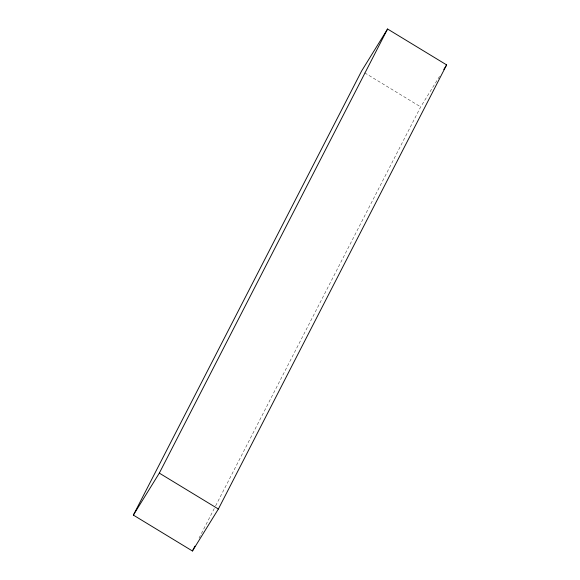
<?xml version="1.0" encoding="UTF-8"?>
<svg xmlns="http://www.w3.org/2000/svg" width="580" height="580" viewBox="0 0 580 580"><rect width="100%" height="100%" fill="white"/><g stroke="black" fill="none" stroke-linecap="round" stroke-linejoin="round"><path stroke-width="0.43" stroke-dasharray="2.9 2.17" d="M199.063 538.102L215.216 506.666M215.63 505.861L420.681 106.879L439.553 76.35M364.689 72.848L420.681 106.879"/><path stroke-width="0.87" d="M133.371 515.098L361.623 70.985L387.563 29L446.629 64.902L218.377 509.015L192.437 551L133.371 515.098L159.319 473.12L387.563 29M192.437 551L194.916 546.164M443.794 69.477L446.629 64.902M159.319 473.12L218.377 509.015"/></g></svg>
